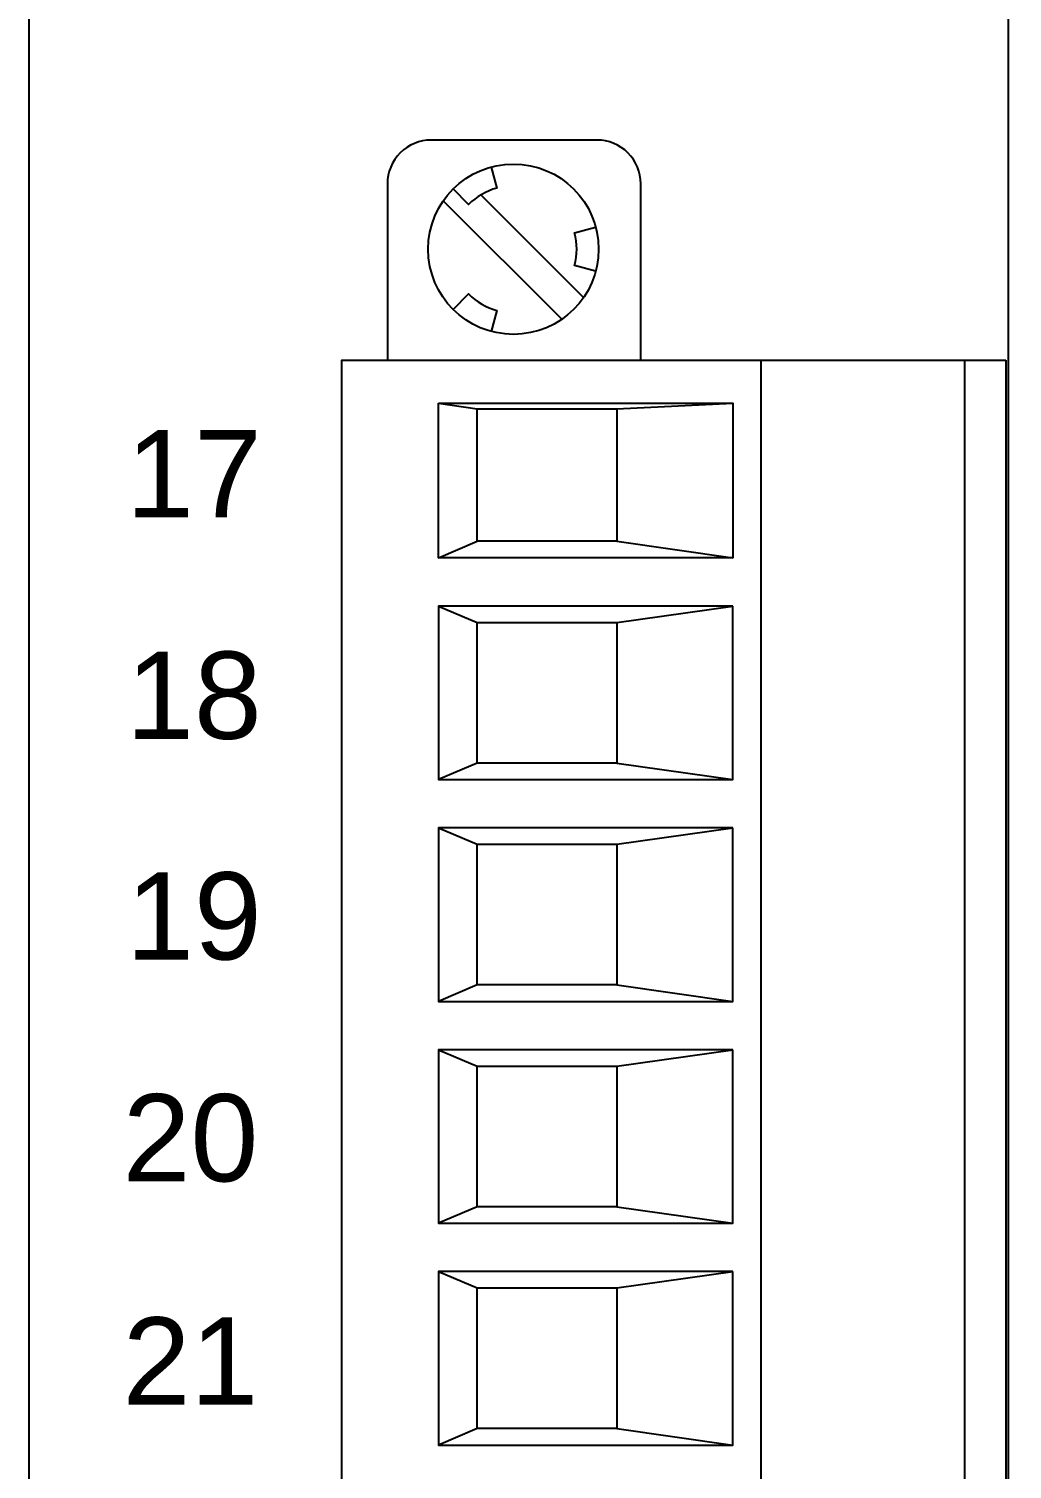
# Model space of a CAD drawing. Extents: x 1 to 47, y 1 to 35.
# Drawn here: x 37.605 to 38.491, y 11.054 to 12.353 of the extents above; entities that cross this region are included whole.
import ezdxf

# ---------------------------------------------------------------- set-up
doc = ezdxf.new("R2010")
doc.units = 0
doc.header["$MEASUREMENT"] = 0
for name, color, linetype in [('9_03__2__42_UNIVERSAL_BINA', 7, 'CONTINUOUS'), ('9_04__3__63_UNIVERSAL_BINA', 7, 'CONTINUOUS'), ('9_05__4__84_UNIVERSAL_BINA', 7, 'CONTINUOUS'), ('9_06__5__21_UNIVERSAL_BINA', 7, 'CONTINUOUS'), ('9_07__6__21_UNIVERSAL_BINA', 7, 'CONTINUOUS'), ('9_08__7__21_UNIVERSAL_BINA', 7, 'CONTINUOUS'), ('9_09__8__42_UNIVERSAL_BINA', 7, 'CONTINUOUS'), ('9_10__9__42_UNIVERSAL_BINA', 7, 'CONTINUOUS'), ('9_11__A__63_UNIVERSAL_BINA', 7, 'CONTINUOUS'), ('9_13__C__24_ELECTROMECHANI', 7, 'CONTINUOUS'), ('9_14__D__36_ELECTROMECHANI', 7, 'CONTINUOUS'), ('9_15__E__48_ELECTROMECHANI', 7, 'CONTINUOUS')]:
    doc.layers.add(name, color=color, linetype=linetype)
doc.styles.add('ARIAL', font='arial.ttf')

msp = doc.modelspace()

# ---------------------------------------------------------------- linework, layer by layer
at = {"layer": '9_03__2__42_UNIVERSAL_BINA'}
for points in [[(37.6045, 16.6987), (37.6045, 10.1436, 0.409111), (37.6819, 10.0649), (37.7739, 10.0633, -0.409111), (37.89, 9.9452), (37.89, 9.8325, 0.404026), (37.928, 9.7932), (38.33, 9.7791), (38.735, 9.7933, 0.404026), (38.773, 9.8326), (38.773, 9.9441, 0.409111), (38.6646, 10.0543), (38.5649, 10.056, -0.409111), (38.4875, 10.1348), (38.4875, 16.7075, -0.409111)], [(38.1559, 12.0539), (38.1559, 12.2129, 0.414214), (38.1166, 12.2523), (37.967, 12.2523, 0.414214), (37.9276, 12.2129), (37.9276, 12.0539)], [(38.0213, 12.228), (38.0264, 12.209, 0.131652), (38.0008, 12.1942), (37.9869, 12.2082)], [(38.1153, 12.134), (38.0963, 12.1391, 0.131652), (38.0963, 12.1687), (38.1153, 12.1737)], [(37.9869, 12.0996), (38.0008, 12.1135, 0.131652), (38.0264, 12.0987), (38.0213, 12.0797)]]:
    msp.add_lwpolyline(points, format="xyb", dxfattribs=at)
for points in [[(38.0848, 12.0907), (37.978, 12.1975)], [(38.0117, 12.2028), (38.1043, 12.1102)], [(38.2644, 10.4539), (38.2644, 12.0539)], [(38.4476, 12.0539), (38.4476, 10.4539)], [(37.9737, 12.0152), (38.0085, 12.01)], [(38.1345, 12.01), (38.2388, 12.0152)], [(37.9737, 11.8756), (38.0085, 11.8905)], [(38.1345, 11.8905), (38.2388, 11.8756)], [(37.9737, 11.8321), (38.0085, 11.8173)], [(38.1345, 11.8173), (38.2388, 11.8321)], [(38.0085, 11.6905), (37.9737, 11.6756)], [(38.1345, 11.6905), (38.2388, 11.6756)], [(37.9737, 11.6321), (38.0085, 11.6173)], [(38.1345, 11.6173), (38.2388, 11.6321)], [(38.0085, 11.4905), (37.9737, 11.4756)], [(38.1345, 11.4905), (38.2388, 11.4756)], [(37.9737, 11.4321), (38.0085, 11.4173)], [(38.1345, 11.4173), (38.2388, 11.4321)], [(38.0085, 11.2905), (37.9737, 11.2756)], [(38.1345, 11.2905), (38.2388, 11.2756)], [(37.9737, 11.2321), (38.0085, 11.2173)], [(38.1345, 11.2173), (38.2388, 11.2321)], [(38.0085, 11.0905), (37.9737, 11.0756)], [(38.1345, 11.0905), (38.2388, 11.0756)]]:
    msp.add_lwpolyline(points, dxfattribs=at)
for points in [[(38.4849, 12.0539), (38.4849, 10.4539), (37.8865, 10.4539), (37.8865, 12.0539)], [(37.9737, 12.0152), (38.2388, 12.0152), (38.2388, 11.8756), (37.9737, 11.8756)], [(38.0085, 12.01), (38.1345, 12.01), (38.1345, 11.8905), (38.0085, 11.8905)], [(38.2388, 11.8321), (37.9737, 11.8321), (37.9737, 11.6756), (38.2388, 11.6756)], [(38.0085, 11.8173), (38.1345, 11.8173), (38.1345, 11.6905), (38.0085, 11.6905)], [(38.2388, 11.6321), (37.9737, 11.6321), (37.9737, 11.4756), (38.2388, 11.4756)], [(38.0085, 11.6173), (38.1345, 11.6173), (38.1345, 11.4905), (38.0085, 11.4905)], [(38.2388, 11.4321), (37.9737, 11.4321), (37.9737, 11.2756), (38.2388, 11.2756)], [(38.0085, 11.4173), (38.1345, 11.4173), (38.1345, 11.2905), (38.0085, 11.2905)], [(38.2388, 11.2321), (37.9737, 11.2321), (37.9737, 11.0756), (38.2388, 11.0756)], [(38.0085, 11.2173), (38.1345, 11.2173), (38.1345, 11.0905), (38.0085, 11.0905)]]:
    msp.add_lwpolyline(points, close=True, dxfattribs=at)
msp.add_circle((38.0412, 12.1539), 0.0768, dxfattribs=at)
at = {"layer": '9_04__3__63_UNIVERSAL_BINA'}
for points in [[(37.6045, 16.6987), (37.6045, 10.1436, 0.409111), (37.6819, 10.0649), (37.7739, 10.0633, -0.409111), (37.89, 9.9452), (37.89, 9.8325, 0.404026), (37.928, 9.7932), (38.33, 9.7791), (38.735, 9.7933, 0.404026), (38.773, 9.8326), (38.773, 9.9441, 0.409111), (38.6646, 10.0543), (38.5649, 10.056, -0.409111), (38.4875, 10.1348), (38.4875, 16.7075, -0.409111)], [(38.1559, 12.0539), (38.1559, 12.2129, 0.414214), (38.1166, 12.2523), (37.967, 12.2523, 0.414214), (37.9276, 12.2129), (37.9276, 12.0539)], [(38.0213, 12.228), (38.0264, 12.209, 0.131652), (38.0008, 12.1942), (37.9869, 12.2082)], [(38.1153, 12.134), (38.0963, 12.1391, 0.131652), (38.0963, 12.1687), (38.1153, 12.1737)], [(37.9869, 12.0996), (38.0008, 12.1135, 0.131652), (38.0264, 12.0987), (38.0213, 12.0797)]]:
    msp.add_lwpolyline(points, format="xyb", dxfattribs=at)
for points in [[(38.0848, 12.0907), (37.978, 12.1975)], [(38.0117, 12.2028), (38.1043, 12.1102)], [(38.2644, 10.4539), (38.2644, 12.0539)], [(38.4476, 12.0539), (38.4476, 10.4539)], [(37.9737, 12.0152), (38.0085, 12.01)], [(38.1345, 12.01), (38.2388, 12.0152)], [(37.9737, 11.8756), (38.0085, 11.8905)], [(38.1345, 11.8905), (38.2388, 11.8756)], [(37.9737, 11.8321), (38.0085, 11.8173)], [(38.1345, 11.8173), (38.2388, 11.8321)], [(38.0085, 11.6905), (37.9737, 11.6756)], [(38.1345, 11.6905), (38.2388, 11.6756)], [(37.9737, 11.6321), (38.0085, 11.6173)], [(38.1345, 11.6173), (38.2388, 11.6321)], [(38.0085, 11.4905), (37.9737, 11.4756)], [(38.1345, 11.4905), (38.2388, 11.4756)], [(37.9737, 11.4321), (38.0085, 11.4173)], [(38.1345, 11.4173), (38.2388, 11.4321)], [(38.0085, 11.2905), (37.9737, 11.2756)], [(38.1345, 11.2905), (38.2388, 11.2756)], [(37.9737, 11.2321), (38.0085, 11.2173)], [(38.1345, 11.2173), (38.2388, 11.2321)], [(38.0085, 11.0905), (37.9737, 11.0756)], [(38.1345, 11.0905), (38.2388, 11.0756)]]:
    msp.add_lwpolyline(points, dxfattribs=at)
for points in [[(38.4849, 12.0539), (38.4849, 10.4539), (37.8865, 10.4539), (37.8865, 12.0539)], [(37.9737, 12.0152), (38.2388, 12.0152), (38.2388, 11.8756), (37.9737, 11.8756)], [(38.0085, 12.01), (38.1345, 12.01), (38.1345, 11.8905), (38.0085, 11.8905)], [(38.2388, 11.8321), (37.9737, 11.8321), (37.9737, 11.6756), (38.2388, 11.6756)], [(38.0085, 11.8173), (38.1345, 11.8173), (38.1345, 11.6905), (38.0085, 11.6905)], [(38.2388, 11.6321), (37.9737, 11.6321), (37.9737, 11.4756), (38.2388, 11.4756)], [(38.0085, 11.6173), (38.1345, 11.6173), (38.1345, 11.4905), (38.0085, 11.4905)], [(38.2388, 11.4321), (37.9737, 11.4321), (37.9737, 11.2756), (38.2388, 11.2756)], [(38.0085, 11.4173), (38.1345, 11.4173), (38.1345, 11.2905), (38.0085, 11.2905)], [(38.2388, 11.2321), (37.9737, 11.2321), (37.9737, 11.0756), (38.2388, 11.0756)], [(38.0085, 11.2173), (38.1345, 11.2173), (38.1345, 11.0905), (38.0085, 11.0905)]]:
    msp.add_lwpolyline(points, close=True, dxfattribs=at)
msp.add_circle((38.0412, 12.1539), 0.0768, dxfattribs=at)
at = {"layer": '9_05__4__84_UNIVERSAL_BINA'}
for points in [[(37.6045, 16.6987), (37.6045, 10.1436, 0.409111), (37.6819, 10.0649), (37.7739, 10.0633, -0.409111), (37.89, 9.9452), (37.89, 9.8325, 0.404026), (37.928, 9.7932), (38.33, 9.7791), (38.735, 9.7933, 0.404026), (38.773, 9.8326), (38.773, 9.9441, 0.409111), (38.6646, 10.0543), (38.5649, 10.056, -0.409111), (38.4875, 10.1348), (38.4875, 16.7075, -0.409111)], [(38.1559, 12.0539), (38.1559, 12.2129, 0.414214), (38.1166, 12.2523), (37.967, 12.2523, 0.414214), (37.9276, 12.2129), (37.9276, 12.0539)], [(38.0213, 12.228), (38.0264, 12.209, 0.131652), (38.0008, 12.1942), (37.9869, 12.2082)], [(38.1153, 12.134), (38.0963, 12.1391, 0.131652), (38.0963, 12.1687), (38.1153, 12.1737)], [(37.9869, 12.0996), (38.0008, 12.1135, 0.131652), (38.0264, 12.0987), (38.0213, 12.0797)]]:
    msp.add_lwpolyline(points, format="xyb", dxfattribs=at)
for points in [[(38.0848, 12.0907), (37.978, 12.1975)], [(38.0117, 12.2028), (38.1043, 12.1102)], [(38.2644, 10.4539), (38.2644, 12.0539)], [(38.4476, 12.0539), (38.4476, 10.4539)], [(37.9737, 12.0152), (38.0085, 12.01)], [(38.1345, 12.01), (38.2388, 12.0152)], [(37.9737, 11.8756), (38.0085, 11.8905)], [(38.1345, 11.8905), (38.2388, 11.8756)], [(37.9737, 11.8321), (38.0085, 11.8173)], [(38.1345, 11.8173), (38.2388, 11.8321)], [(38.0085, 11.6905), (37.9737, 11.6756)], [(38.1345, 11.6905), (38.2388, 11.6756)], [(37.9737, 11.6321), (38.0085, 11.6173)], [(38.1345, 11.6173), (38.2388, 11.6321)], [(38.0085, 11.4905), (37.9737, 11.4756)], [(38.1345, 11.4905), (38.2388, 11.4756)], [(37.9737, 11.4321), (38.0085, 11.4173)], [(38.1345, 11.4173), (38.2388, 11.4321)], [(38.0085, 11.2905), (37.9737, 11.2756)], [(38.1345, 11.2905), (38.2388, 11.2756)], [(37.9737, 11.2321), (38.0085, 11.2173)], [(38.1345, 11.2173), (38.2388, 11.2321)], [(38.0085, 11.0905), (37.9737, 11.0756)], [(38.1345, 11.0905), (38.2388, 11.0756)]]:
    msp.add_lwpolyline(points, dxfattribs=at)
for points in [[(38.4849, 12.0539), (38.4849, 10.4539), (37.8865, 10.4539), (37.8865, 12.0539)], [(37.9737, 12.0152), (38.2388, 12.0152), (38.2388, 11.8756), (37.9737, 11.8756)], [(38.0085, 12.01), (38.1345, 12.01), (38.1345, 11.8905), (38.0085, 11.8905)], [(38.2388, 11.8321), (37.9737, 11.8321), (37.9737, 11.6756), (38.2388, 11.6756)], [(38.0085, 11.8173), (38.1345, 11.8173), (38.1345, 11.6905), (38.0085, 11.6905)], [(38.2388, 11.6321), (37.9737, 11.6321), (37.9737, 11.4756), (38.2388, 11.4756)], [(38.0085, 11.6173), (38.1345, 11.6173), (38.1345, 11.4905), (38.0085, 11.4905)], [(38.2388, 11.4321), (37.9737, 11.4321), (37.9737, 11.2756), (38.2388, 11.2756)], [(38.0085, 11.4173), (38.1345, 11.4173), (38.1345, 11.2905), (38.0085, 11.2905)], [(38.2388, 11.2321), (37.9737, 11.2321), (37.9737, 11.0756), (38.2388, 11.0756)], [(38.0085, 11.2173), (38.1345, 11.2173), (38.1345, 11.0905), (38.0085, 11.0905)]]:
    msp.add_lwpolyline(points, close=True, dxfattribs=at)
msp.add_circle((38.0412, 12.1539), 0.0768, dxfattribs=at)
at = {"layer": '9_06__5__21_UNIVERSAL_BINA'}
for points in [[(37.6045, 16.6987), (37.6045, 10.1436, 0.409111), (37.6819, 10.0649), (37.7739, 10.0633, -0.409111), (37.89, 9.9452), (37.89, 9.8325, 0.404026), (37.928, 9.7932), (38.33, 9.7791), (38.735, 9.7933, 0.404026), (38.773, 9.8326), (38.773, 9.9441, 0.409111), (38.6646, 10.0543), (38.5649, 10.056, -0.409111), (38.4875, 10.1348), (38.4875, 16.7075, -0.409111)], [(38.1559, 12.0539), (38.1559, 12.2129, 0.414214), (38.1166, 12.2523), (37.967, 12.2523, 0.414214), (37.9276, 12.2129), (37.9276, 12.0539)], [(38.0213, 12.228), (38.0264, 12.209, 0.131652), (38.0008, 12.1942), (37.9869, 12.2082)], [(38.1153, 12.134), (38.0963, 12.1391, 0.131652), (38.0963, 12.1687), (38.1153, 12.1737)], [(37.9869, 12.0996), (38.0008, 12.1135, 0.131652), (38.0264, 12.0987), (38.0213, 12.0797)]]:
    msp.add_lwpolyline(points, format="xyb", dxfattribs=at)
for points in [[(38.0848, 12.0907), (37.978, 12.1975)], [(38.0117, 12.2028), (38.1043, 12.1102)], [(38.2644, 10.4539), (38.2644, 12.0539)], [(38.4476, 12.0539), (38.4476, 10.4539)], [(37.9737, 12.0152), (38.0085, 12.01)], [(38.1345, 12.01), (38.2388, 12.0152)], [(37.9737, 11.8756), (38.0085, 11.8905)], [(38.1345, 11.8905), (38.2388, 11.8756)], [(37.9737, 11.8321), (38.0085, 11.8173)], [(38.1345, 11.8173), (38.2388, 11.8321)], [(38.0085, 11.6905), (37.9737, 11.6756)], [(38.1345, 11.6905), (38.2388, 11.6756)], [(37.9737, 11.6321), (38.0085, 11.6173)], [(38.1345, 11.6173), (38.2388, 11.6321)], [(38.0085, 11.4905), (37.9737, 11.4756)], [(38.1345, 11.4905), (38.2388, 11.4756)], [(37.9737, 11.4321), (38.0085, 11.4173)], [(38.1345, 11.4173), (38.2388, 11.4321)], [(38.0085, 11.2905), (37.9737, 11.2756)], [(38.1345, 11.2905), (38.2388, 11.2756)], [(37.9737, 11.2321), (38.0085, 11.2173)], [(38.1345, 11.2173), (38.2388, 11.2321)], [(38.0085, 11.0905), (37.9737, 11.0756)], [(38.1345, 11.0905), (38.2388, 11.0756)]]:
    msp.add_lwpolyline(points, dxfattribs=at)
for points in [[(38.4849, 12.0539), (38.4849, 10.4539), (37.8865, 10.4539), (37.8865, 12.0539)], [(37.9737, 12.0152), (38.2388, 12.0152), (38.2388, 11.8756), (37.9737, 11.8756)], [(38.0085, 12.01), (38.1345, 12.01), (38.1345, 11.8905), (38.0085, 11.8905)], [(38.2388, 11.8321), (37.9737, 11.8321), (37.9737, 11.6756), (38.2388, 11.6756)], [(38.0085, 11.8173), (38.1345, 11.8173), (38.1345, 11.6905), (38.0085, 11.6905)], [(38.2388, 11.6321), (37.9737, 11.6321), (37.9737, 11.4756), (38.2388, 11.4756)], [(38.0085, 11.6173), (38.1345, 11.6173), (38.1345, 11.4905), (38.0085, 11.4905)], [(38.2388, 11.4321), (37.9737, 11.4321), (37.9737, 11.2756), (38.2388, 11.2756)], [(38.0085, 11.4173), (38.1345, 11.4173), (38.1345, 11.2905), (38.0085, 11.2905)], [(38.2388, 11.2321), (37.9737, 11.2321), (37.9737, 11.0756), (38.2388, 11.0756)], [(38.0085, 11.2173), (38.1345, 11.2173), (38.1345, 11.0905), (38.0085, 11.0905)]]:
    msp.add_lwpolyline(points, close=True, dxfattribs=at)
msp.add_circle((38.0412, 12.1539), 0.0768, dxfattribs=at)
at = {"layer": '9_07__6__21_UNIVERSAL_BINA'}
for points in [[(37.6045, 16.6987), (37.6045, 10.1436, 0.409111), (37.6819, 10.0649), (37.7739, 10.0633, -0.409111), (37.89, 9.9452), (37.89, 9.8325, 0.404026), (37.928, 9.7932), (38.33, 9.7791), (38.735, 9.7933, 0.404026), (38.773, 9.8326), (38.773, 9.9441, 0.409111), (38.6646, 10.0543), (38.5649, 10.056, -0.409111), (38.4875, 10.1348), (38.4875, 16.7075, -0.409111)], [(38.1559, 12.0539), (38.1559, 12.2129, 0.414214), (38.1166, 12.2523), (37.967, 12.2523, 0.414214), (37.9276, 12.2129), (37.9276, 12.0539)], [(38.0213, 12.228), (38.0264, 12.209, 0.131652), (38.0008, 12.1942), (37.9869, 12.2082)], [(38.1153, 12.134), (38.0963, 12.1391, 0.131652), (38.0963, 12.1687), (38.1153, 12.1737)], [(37.9869, 12.0996), (38.0008, 12.1135, 0.131652), (38.0264, 12.0987), (38.0213, 12.0797)]]:
    msp.add_lwpolyline(points, format="xyb", dxfattribs=at)
for points in [[(38.0848, 12.0907), (37.978, 12.1975)], [(38.0117, 12.2028), (38.1043, 12.1102)], [(38.2644, 10.4539), (38.2644, 12.0539)], [(38.4476, 12.0539), (38.4476, 10.4539)], [(37.9737, 12.0152), (38.0085, 12.01)], [(38.1345, 12.01), (38.2388, 12.0152)], [(37.9737, 11.8756), (38.0085, 11.8905)], [(38.1345, 11.8905), (38.2388, 11.8756)], [(37.9737, 11.8321), (38.0085, 11.8173)], [(38.1345, 11.8173), (38.2388, 11.8321)], [(38.0085, 11.6905), (37.9737, 11.6756)], [(38.1345, 11.6905), (38.2388, 11.6756)], [(37.9737, 11.6321), (38.0085, 11.6173)], [(38.1345, 11.6173), (38.2388, 11.6321)], [(38.0085, 11.4905), (37.9737, 11.4756)], [(38.1345, 11.4905), (38.2388, 11.4756)], [(37.9737, 11.4321), (38.0085, 11.4173)], [(38.1345, 11.4173), (38.2388, 11.4321)], [(38.0085, 11.2905), (37.9737, 11.2756)], [(38.1345, 11.2905), (38.2388, 11.2756)], [(37.9737, 11.2321), (38.0085, 11.2173)], [(38.1345, 11.2173), (38.2388, 11.2321)], [(38.0085, 11.0905), (37.9737, 11.0756)], [(38.1345, 11.0905), (38.2388, 11.0756)]]:
    msp.add_lwpolyline(points, dxfattribs=at)
for points in [[(38.4849, 12.0539), (38.4849, 10.4539), (37.8865, 10.4539), (37.8865, 12.0539)], [(37.9737, 12.0152), (38.2388, 12.0152), (38.2388, 11.8756), (37.9737, 11.8756)], [(38.0085, 12.01), (38.1345, 12.01), (38.1345, 11.8905), (38.0085, 11.8905)], [(38.2388, 11.8321), (37.9737, 11.8321), (37.9737, 11.6756), (38.2388, 11.6756)], [(38.0085, 11.8173), (38.1345, 11.8173), (38.1345, 11.6905), (38.0085, 11.6905)], [(38.2388, 11.6321), (37.9737, 11.6321), (37.9737, 11.4756), (38.2388, 11.4756)], [(38.0085, 11.6173), (38.1345, 11.6173), (38.1345, 11.4905), (38.0085, 11.4905)], [(38.2388, 11.4321), (37.9737, 11.4321), (37.9737, 11.2756), (38.2388, 11.2756)], [(38.0085, 11.4173), (38.1345, 11.4173), (38.1345, 11.2905), (38.0085, 11.2905)], [(38.2388, 11.2321), (37.9737, 11.2321), (37.9737, 11.0756), (38.2388, 11.0756)], [(38.0085, 11.2173), (38.1345, 11.2173), (38.1345, 11.0905), (38.0085, 11.0905)]]:
    msp.add_lwpolyline(points, close=True, dxfattribs=at)
msp.add_circle((38.0412, 12.1539), 0.0768, dxfattribs=at)
at = {"layer": '9_08__7__21_UNIVERSAL_BINA'}
for points in [[(37.6045, 16.6987), (37.6045, 10.1436, 0.409111), (37.6819, 10.0649), (37.7739, 10.0633, -0.409111), (37.89, 9.9452), (37.89, 9.8325, 0.404026), (37.928, 9.7932), (38.33, 9.7791), (38.735, 9.7933, 0.404026), (38.773, 9.8326), (38.773, 9.9441, 0.409111), (38.6646, 10.0543), (38.5649, 10.056, -0.409111), (38.4875, 10.1348), (38.4875, 16.7075, -0.409111)], [(38.1559, 12.0539), (38.1559, 12.2129, 0.414214), (38.1166, 12.2523), (37.967, 12.2523, 0.414214), (37.9276, 12.2129), (37.9276, 12.0539)], [(38.0213, 12.228), (38.0264, 12.209, 0.131652), (38.0008, 12.1942), (37.9869, 12.2082)], [(38.1153, 12.134), (38.0963, 12.1391, 0.131652), (38.0963, 12.1687), (38.1153, 12.1737)], [(37.9869, 12.0996), (38.0008, 12.1135, 0.131652), (38.0264, 12.0987), (38.0213, 12.0797)]]:
    msp.add_lwpolyline(points, format="xyb", dxfattribs=at)
for points in [[(38.0848, 12.0907), (37.978, 12.1975)], [(38.0117, 12.2028), (38.1043, 12.1102)], [(38.2644, 10.4539), (38.2644, 12.0539)], [(38.4476, 12.0539), (38.4476, 10.4539)], [(37.9737, 12.0152), (38.0085, 12.01)], [(38.1345, 12.01), (38.2388, 12.0152)], [(37.9737, 11.8756), (38.0085, 11.8905)], [(38.1345, 11.8905), (38.2388, 11.8756)], [(37.9737, 11.8321), (38.0085, 11.8173)], [(38.1345, 11.8173), (38.2388, 11.8321)], [(38.0085, 11.6905), (37.9737, 11.6756)], [(38.1345, 11.6905), (38.2388, 11.6756)], [(37.9737, 11.6321), (38.0085, 11.6173)], [(38.1345, 11.6173), (38.2388, 11.6321)], [(38.0085, 11.4905), (37.9737, 11.4756)], [(38.1345, 11.4905), (38.2388, 11.4756)], [(37.9737, 11.4321), (38.0085, 11.4173)], [(38.1345, 11.4173), (38.2388, 11.4321)], [(38.0085, 11.2905), (37.9737, 11.2756)], [(38.1345, 11.2905), (38.2388, 11.2756)], [(37.9737, 11.2321), (38.0085, 11.2173)], [(38.1345, 11.2173), (38.2388, 11.2321)], [(38.0085, 11.0905), (37.9737, 11.0756)], [(38.1345, 11.0905), (38.2388, 11.0756)]]:
    msp.add_lwpolyline(points, dxfattribs=at)
for points in [[(38.4849, 12.0539), (38.4849, 10.4539), (37.8865, 10.4539), (37.8865, 12.0539)], [(37.9737, 12.0152), (38.2388, 12.0152), (38.2388, 11.8756), (37.9737, 11.8756)], [(38.0085, 12.01), (38.1345, 12.01), (38.1345, 11.8905), (38.0085, 11.8905)], [(38.2388, 11.8321), (37.9737, 11.8321), (37.9737, 11.6756), (38.2388, 11.6756)], [(38.0085, 11.8173), (38.1345, 11.8173), (38.1345, 11.6905), (38.0085, 11.6905)], [(38.2388, 11.6321), (37.9737, 11.6321), (37.9737, 11.4756), (38.2388, 11.4756)], [(38.0085, 11.6173), (38.1345, 11.6173), (38.1345, 11.4905), (38.0085, 11.4905)], [(38.2388, 11.4321), (37.9737, 11.4321), (37.9737, 11.2756), (38.2388, 11.2756)], [(38.0085, 11.4173), (38.1345, 11.4173), (38.1345, 11.2905), (38.0085, 11.2905)], [(38.2388, 11.2321), (37.9737, 11.2321), (37.9737, 11.0756), (38.2388, 11.0756)], [(38.0085, 11.2173), (38.1345, 11.2173), (38.1345, 11.0905), (38.0085, 11.0905)]]:
    msp.add_lwpolyline(points, close=True, dxfattribs=at)
msp.add_circle((38.0412, 12.1539), 0.0768, dxfattribs=at)
at = {"layer": '9_09__8__42_UNIVERSAL_BINA'}
for points in [[(37.6045, 16.6987), (37.6045, 10.1436, 0.409111), (37.6819, 10.0649), (37.7739, 10.0633, -0.409111), (37.89, 9.9452), (37.89, 9.8325, 0.404026), (37.928, 9.7932), (38.33, 9.7791), (38.735, 9.7933, 0.404026), (38.773, 9.8326), (38.773, 9.9441, 0.409111), (38.6646, 10.0543), (38.5649, 10.056, -0.409111), (38.4875, 10.1348), (38.4875, 16.7075, -0.409111)], [(38.1559, 12.0539), (38.1559, 12.2129, 0.414214), (38.1166, 12.2523), (37.967, 12.2523, 0.414214), (37.9276, 12.2129), (37.9276, 12.0539)], [(38.0213, 12.228), (38.0264, 12.209, 0.131652), (38.0008, 12.1942), (37.9869, 12.2082)], [(38.1153, 12.134), (38.0963, 12.1391, 0.131652), (38.0963, 12.1687), (38.1153, 12.1737)], [(37.9869, 12.0996), (38.0008, 12.1135, 0.131652), (38.0264, 12.0987), (38.0213, 12.0797)]]:
    msp.add_lwpolyline(points, format="xyb", dxfattribs=at)
for points in [[(38.0848, 12.0907), (37.978, 12.1975)], [(38.0117, 12.2028), (38.1043, 12.1102)], [(38.2644, 10.4539), (38.2644, 12.0539)], [(38.4476, 12.0539), (38.4476, 10.4539)], [(37.9737, 12.0152), (38.0085, 12.01)], [(38.1345, 12.01), (38.2388, 12.0152)], [(37.9737, 11.8756), (38.0085, 11.8905)], [(38.1345, 11.8905), (38.2388, 11.8756)], [(37.9737, 11.8321), (38.0085, 11.8173)], [(38.1345, 11.8173), (38.2388, 11.8321)], [(38.0085, 11.6905), (37.9737, 11.6756)], [(38.1345, 11.6905), (38.2388, 11.6756)], [(37.9737, 11.6321), (38.0085, 11.6173)], [(38.1345, 11.6173), (38.2388, 11.6321)], [(38.0085, 11.4905), (37.9737, 11.4756)], [(38.1345, 11.4905), (38.2388, 11.4756)], [(37.9737, 11.4321), (38.0085, 11.4173)], [(38.1345, 11.4173), (38.2388, 11.4321)], [(38.0085, 11.2905), (37.9737, 11.2756)], [(38.1345, 11.2905), (38.2388, 11.2756)], [(37.9737, 11.2321), (38.0085, 11.2173)], [(38.1345, 11.2173), (38.2388, 11.2321)], [(38.0085, 11.0905), (37.9737, 11.0756)], [(38.1345, 11.0905), (38.2388, 11.0756)]]:
    msp.add_lwpolyline(points, dxfattribs=at)
for points in [[(38.4849, 12.0539), (38.4849, 10.4539), (37.8865, 10.4539), (37.8865, 12.0539)], [(37.9737, 12.0152), (38.2388, 12.0152), (38.2388, 11.8756), (37.9737, 11.8756)], [(38.0085, 12.01), (38.1345, 12.01), (38.1345, 11.8905), (38.0085, 11.8905)], [(38.2388, 11.8321), (37.9737, 11.8321), (37.9737, 11.6756), (38.2388, 11.6756)], [(38.0085, 11.8173), (38.1345, 11.8173), (38.1345, 11.6905), (38.0085, 11.6905)], [(38.2388, 11.6321), (37.9737, 11.6321), (37.9737, 11.4756), (38.2388, 11.4756)], [(38.0085, 11.6173), (38.1345, 11.6173), (38.1345, 11.4905), (38.0085, 11.4905)], [(38.2388, 11.4321), (37.9737, 11.4321), (37.9737, 11.2756), (38.2388, 11.2756)], [(38.0085, 11.4173), (38.1345, 11.4173), (38.1345, 11.2905), (38.0085, 11.2905)], [(38.2388, 11.2321), (37.9737, 11.2321), (37.9737, 11.0756), (38.2388, 11.0756)], [(38.0085, 11.2173), (38.1345, 11.2173), (38.1345, 11.0905), (38.0085, 11.0905)]]:
    msp.add_lwpolyline(points, close=True, dxfattribs=at)
msp.add_circle((38.0412, 12.1539), 0.0768, dxfattribs=at)
at = {"layer": '9_10__9__42_UNIVERSAL_BINA'}
for points in [[(37.6045, 16.6987), (37.6045, 10.1436, 0.409111), (37.6819, 10.0649), (37.7739, 10.0633, -0.409111), (37.89, 9.9452), (37.89, 9.8325, 0.404026), (37.928, 9.7932), (38.33, 9.7791), (38.735, 9.7933, 0.404026), (38.773, 9.8326), (38.773, 9.9441, 0.409111), (38.6646, 10.0543), (38.5649, 10.056, -0.409111), (38.4875, 10.1348), (38.4875, 16.7075, -0.409111)], [(38.1559, 12.0539), (38.1559, 12.2129, 0.414214), (38.1166, 12.2523), (37.967, 12.2523, 0.414214), (37.9276, 12.2129), (37.9276, 12.0539)], [(38.0213, 12.228), (38.0264, 12.209, 0.131652), (38.0008, 12.1942), (37.9869, 12.2082)], [(38.1153, 12.134), (38.0963, 12.1391, 0.131652), (38.0963, 12.1687), (38.1153, 12.1737)], [(37.9869, 12.0996), (38.0008, 12.1135, 0.131652), (38.0264, 12.0987), (38.0213, 12.0797)]]:
    msp.add_lwpolyline(points, format="xyb", dxfattribs=at)
for points in [[(38.0848, 12.0907), (37.978, 12.1975)], [(38.0117, 12.2028), (38.1043, 12.1102)], [(38.2644, 10.4539), (38.2644, 12.0539)], [(38.4476, 12.0539), (38.4476, 10.4539)], [(37.9737, 12.0152), (38.0085, 12.01)], [(38.1345, 12.01), (38.2388, 12.0152)], [(37.9737, 11.8756), (38.0085, 11.8905)], [(38.1345, 11.8905), (38.2388, 11.8756)], [(37.9737, 11.8321), (38.0085, 11.8173)], [(38.1345, 11.8173), (38.2388, 11.8321)], [(38.0085, 11.6905), (37.9737, 11.6756)], [(38.1345, 11.6905), (38.2388, 11.6756)], [(37.9737, 11.6321), (38.0085, 11.6173)], [(38.1345, 11.6173), (38.2388, 11.6321)], [(38.0085, 11.4905), (37.9737, 11.4756)], [(38.1345, 11.4905), (38.2388, 11.4756)], [(37.9737, 11.4321), (38.0085, 11.4173)], [(38.1345, 11.4173), (38.2388, 11.4321)], [(38.0085, 11.2905), (37.9737, 11.2756)], [(38.1345, 11.2905), (38.2388, 11.2756)], [(37.9737, 11.2321), (38.0085, 11.2173)], [(38.1345, 11.2173), (38.2388, 11.2321)], [(38.0085, 11.0905), (37.9737, 11.0756)], [(38.1345, 11.0905), (38.2388, 11.0756)]]:
    msp.add_lwpolyline(points, dxfattribs=at)
for points in [[(38.4849, 12.0539), (38.4849, 10.4539), (37.8865, 10.4539), (37.8865, 12.0539)], [(37.9737, 12.0152), (38.2388, 12.0152), (38.2388, 11.8756), (37.9737, 11.8756)], [(38.0085, 12.01), (38.1345, 12.01), (38.1345, 11.8905), (38.0085, 11.8905)], [(38.2388, 11.8321), (37.9737, 11.8321), (37.9737, 11.6756), (38.2388, 11.6756)], [(38.0085, 11.8173), (38.1345, 11.8173), (38.1345, 11.6905), (38.0085, 11.6905)], [(38.2388, 11.6321), (37.9737, 11.6321), (37.9737, 11.4756), (38.2388, 11.4756)], [(38.0085, 11.6173), (38.1345, 11.6173), (38.1345, 11.4905), (38.0085, 11.4905)], [(38.2388, 11.4321), (37.9737, 11.4321), (37.9737, 11.2756), (38.2388, 11.2756)], [(38.0085, 11.4173), (38.1345, 11.4173), (38.1345, 11.2905), (38.0085, 11.2905)], [(38.2388, 11.2321), (37.9737, 11.2321), (37.9737, 11.0756), (38.2388, 11.0756)], [(38.0085, 11.2173), (38.1345, 11.2173), (38.1345, 11.0905), (38.0085, 11.0905)]]:
    msp.add_lwpolyline(points, close=True, dxfattribs=at)
msp.add_circle((38.0412, 12.1539), 0.0768, dxfattribs=at)
at = {"layer": '9_11__A__63_UNIVERSAL_BINA'}
for points in [[(37.6045, 16.6987), (37.6045, 10.1436, 0.409111), (37.6819, 10.0649), (37.7739, 10.0633, -0.409111), (37.89, 9.9452), (37.89, 9.8325, 0.404026), (37.928, 9.7932), (38.33, 9.7791), (38.735, 9.7933, 0.404026), (38.773, 9.8326), (38.773, 9.9441, 0.409111), (38.6646, 10.0543), (38.5649, 10.056, -0.409111), (38.4875, 10.1348), (38.4875, 16.7075, -0.409111)], [(38.1559, 12.0539), (38.1559, 12.2129, 0.414214), (38.1166, 12.2523), (37.967, 12.2523, 0.414214), (37.9276, 12.2129), (37.9276, 12.0539)], [(38.0213, 12.228), (38.0264, 12.209, 0.131652), (38.0008, 12.1942), (37.9869, 12.2082)], [(38.1153, 12.134), (38.0963, 12.1391, 0.131652), (38.0963, 12.1687), (38.1153, 12.1737)], [(37.9869, 12.0996), (38.0008, 12.1135, 0.131652), (38.0264, 12.0987), (38.0213, 12.0797)]]:
    msp.add_lwpolyline(points, format="xyb", dxfattribs=at)
for points in [[(38.0848, 12.0907), (37.978, 12.1975)], [(38.0117, 12.2028), (38.1043, 12.1102)], [(38.2644, 10.4539), (38.2644, 12.0539)], [(38.4476, 12.0539), (38.4476, 10.4539)], [(37.9737, 12.0152), (38.0085, 12.01)], [(38.1345, 12.01), (38.2388, 12.0152)], [(37.9737, 11.8756), (38.0085, 11.8905)], [(38.1345, 11.8905), (38.2388, 11.8756)], [(37.9737, 11.8321), (38.0085, 11.8173)], [(38.1345, 11.8173), (38.2388, 11.8321)], [(38.0085, 11.6905), (37.9737, 11.6756)], [(38.1345, 11.6905), (38.2388, 11.6756)], [(37.9737, 11.6321), (38.0085, 11.6173)], [(38.1345, 11.6173), (38.2388, 11.6321)], [(38.0085, 11.4905), (37.9737, 11.4756)], [(38.1345, 11.4905), (38.2388, 11.4756)], [(37.9737, 11.4321), (38.0085, 11.4173)], [(38.1345, 11.4173), (38.2388, 11.4321)], [(38.0085, 11.2905), (37.9737, 11.2756)], [(38.1345, 11.2905), (38.2388, 11.2756)], [(37.9737, 11.2321), (38.0085, 11.2173)], [(38.1345, 11.2173), (38.2388, 11.2321)], [(38.0085, 11.0905), (37.9737, 11.0756)], [(38.1345, 11.0905), (38.2388, 11.0756)]]:
    msp.add_lwpolyline(points, dxfattribs=at)
for points in [[(38.4849, 12.0539), (38.4849, 10.4539), (37.8865, 10.4539), (37.8865, 12.0539)], [(37.9737, 12.0152), (38.2388, 12.0152), (38.2388, 11.8756), (37.9737, 11.8756)], [(38.0085, 12.01), (38.1345, 12.01), (38.1345, 11.8905), (38.0085, 11.8905)], [(38.2388, 11.8321), (37.9737, 11.8321), (37.9737, 11.6756), (38.2388, 11.6756)], [(38.0085, 11.8173), (38.1345, 11.8173), (38.1345, 11.6905), (38.0085, 11.6905)], [(38.2388, 11.6321), (37.9737, 11.6321), (37.9737, 11.4756), (38.2388, 11.4756)], [(38.0085, 11.6173), (38.1345, 11.6173), (38.1345, 11.4905), (38.0085, 11.4905)], [(38.2388, 11.4321), (37.9737, 11.4321), (37.9737, 11.2756), (38.2388, 11.2756)], [(38.0085, 11.4173), (38.1345, 11.4173), (38.1345, 11.2905), (38.0085, 11.2905)], [(38.2388, 11.2321), (37.9737, 11.2321), (37.9737, 11.0756), (38.2388, 11.0756)], [(38.0085, 11.2173), (38.1345, 11.2173), (38.1345, 11.0905), (38.0085, 11.0905)]]:
    msp.add_lwpolyline(points, close=True, dxfattribs=at)
msp.add_circle((38.0412, 12.1539), 0.0768, dxfattribs=at)
at = {"layer": '9_13__C__24_ELECTROMECHANI'}
for points in [[(37.6045, 16.6987), (37.6045, 10.1436, 0.409111), (37.6819, 10.0649), (37.7739, 10.0633, -0.409111), (37.89, 9.9452), (37.89, 9.8325, 0.404026), (37.928, 9.7932), (38.33, 9.7791), (38.735, 9.7933, 0.404026), (38.773, 9.8326), (38.773, 9.9441, 0.409111), (38.6646, 10.0543), (38.5649, 10.056, -0.409111), (38.4875, 10.1348), (38.4875, 16.7075, -0.409111)], [(38.1559, 12.0539), (38.1559, 12.2129, 0.414214), (38.1166, 12.2523), (37.967, 12.2523, 0.414214), (37.9276, 12.2129), (37.9276, 12.0539)], [(38.0213, 12.228), (38.0264, 12.209, 0.131652), (38.0008, 12.1942), (37.9869, 12.2082)], [(38.1153, 12.134), (38.0963, 12.1391, 0.131652), (38.0963, 12.1687), (38.1153, 12.1737)], [(37.9869, 12.0996), (38.0008, 12.1135, 0.131652), (38.0264, 12.0987), (38.0213, 12.0797)]]:
    msp.add_lwpolyline(points, format="xyb", dxfattribs=at)
for points in [[(38.0848, 12.0907), (37.978, 12.1975)], [(38.0117, 12.2028), (38.1043, 12.1102)], [(38.2644, 10.4539), (38.2644, 12.0539)], [(38.4476, 12.0539), (38.4476, 10.4539)], [(37.9737, 12.0152), (38.0085, 12.01)], [(38.1345, 12.01), (38.2388, 12.0152)], [(37.9737, 11.8756), (38.0085, 11.8905)], [(38.1345, 11.8905), (38.2388, 11.8756)], [(37.9737, 11.8321), (38.0085, 11.8173)], [(38.1345, 11.8173), (38.2388, 11.8321)], [(38.0085, 11.6905), (37.9737, 11.6756)], [(38.1345, 11.6905), (38.2388, 11.6756)], [(37.9737, 11.6321), (38.0085, 11.6173)], [(38.1345, 11.6173), (38.2388, 11.6321)], [(38.0085, 11.4905), (37.9737, 11.4756)], [(38.1345, 11.4905), (38.2388, 11.4756)], [(37.9737, 11.4321), (38.0085, 11.4173)], [(38.1345, 11.4173), (38.2388, 11.4321)], [(38.0085, 11.2905), (37.9737, 11.2756)], [(38.1345, 11.2905), (38.2388, 11.2756)], [(37.9737, 11.2321), (38.0085, 11.2173)], [(38.1345, 11.2173), (38.2388, 11.2321)], [(38.0085, 11.0905), (37.9737, 11.0756)], [(38.1345, 11.0905), (38.2388, 11.0756)]]:
    msp.add_lwpolyline(points, dxfattribs=at)
for points in [[(38.4849, 12.0539), (38.4849, 10.4539), (37.8865, 10.4539), (37.8865, 12.0539)], [(37.9737, 12.0152), (38.2388, 12.0152), (38.2388, 11.8756), (37.9737, 11.8756)], [(38.0085, 12.01), (38.1345, 12.01), (38.1345, 11.8905), (38.0085, 11.8905)], [(38.2388, 11.8321), (37.9737, 11.8321), (37.9737, 11.6756), (38.2388, 11.6756)], [(38.0085, 11.8173), (38.1345, 11.8173), (38.1345, 11.6905), (38.0085, 11.6905)], [(38.2388, 11.6321), (37.9737, 11.6321), (37.9737, 11.4756), (38.2388, 11.4756)], [(38.0085, 11.6173), (38.1345, 11.6173), (38.1345, 11.4905), (38.0085, 11.4905)], [(38.2388, 11.4321), (37.9737, 11.4321), (37.9737, 11.2756), (38.2388, 11.2756)], [(38.0085, 11.4173), (38.1345, 11.4173), (38.1345, 11.2905), (38.0085, 11.2905)], [(38.2388, 11.2321), (37.9737, 11.2321), (37.9737, 11.0756), (38.2388, 11.0756)], [(38.0085, 11.2173), (38.1345, 11.2173), (38.1345, 11.0905), (38.0085, 11.0905)]]:
    msp.add_lwpolyline(points, close=True, dxfattribs=at)
msp.add_circle((38.0412, 12.1539), 0.0768, dxfattribs=at)
at = {"layer": '9_14__D__36_ELECTROMECHANI'}
for points in [[(37.6045, 16.6987), (37.6045, 10.1436, 0.409111), (37.6819, 10.0649), (37.7739, 10.0633, -0.409111), (37.89, 9.9452), (37.89, 9.8325, 0.404026), (37.928, 9.7932), (38.33, 9.7791), (38.735, 9.7933, 0.404026), (38.773, 9.8326), (38.773, 9.9441, 0.409111), (38.6646, 10.0543), (38.5649, 10.056, -0.409111), (38.4875, 10.1348), (38.4875, 16.7075, -0.409111)], [(38.1559, 12.0539), (38.1559, 12.2129, 0.414214), (38.1166, 12.2523), (37.967, 12.2523, 0.414214), (37.9276, 12.2129), (37.9276, 12.0539)], [(38.0213, 12.228), (38.0264, 12.209, 0.131652), (38.0008, 12.1942), (37.9869, 12.2082)], [(38.1153, 12.134), (38.0963, 12.1391, 0.131652), (38.0963, 12.1687), (38.1153, 12.1737)], [(37.9869, 12.0996), (38.0008, 12.1135, 0.131652), (38.0264, 12.0987), (38.0213, 12.0797)]]:
    msp.add_lwpolyline(points, format="xyb", dxfattribs=at)
for points in [[(38.0848, 12.0907), (37.978, 12.1975)], [(38.0117, 12.2028), (38.1043, 12.1102)], [(38.2644, 10.4539), (38.2644, 12.0539)], [(38.4476, 12.0539), (38.4476, 10.4539)], [(37.9737, 12.0152), (38.0085, 12.01)], [(38.1345, 12.01), (38.2388, 12.0152)], [(37.9737, 11.8756), (38.0085, 11.8905)], [(38.1345, 11.8905), (38.2388, 11.8756)], [(37.9737, 11.8321), (38.0085, 11.8173)], [(38.1345, 11.8173), (38.2388, 11.8321)], [(38.0085, 11.6905), (37.9737, 11.6756)], [(38.1345, 11.6905), (38.2388, 11.6756)], [(37.9737, 11.6321), (38.0085, 11.6173)], [(38.1345, 11.6173), (38.2388, 11.6321)], [(38.0085, 11.4905), (37.9737, 11.4756)], [(38.1345, 11.4905), (38.2388, 11.4756)], [(37.9737, 11.4321), (38.0085, 11.4173)], [(38.1345, 11.4173), (38.2388, 11.4321)], [(38.0085, 11.2905), (37.9737, 11.2756)], [(38.1345, 11.2905), (38.2388, 11.2756)], [(37.9737, 11.2321), (38.0085, 11.2173)], [(38.1345, 11.2173), (38.2388, 11.2321)], [(38.0085, 11.0905), (37.9737, 11.0756)], [(38.1345, 11.0905), (38.2388, 11.0756)]]:
    msp.add_lwpolyline(points, dxfattribs=at)
for points in [[(38.4849, 12.0539), (38.4849, 10.4539), (37.8865, 10.4539), (37.8865, 12.0539)], [(37.9737, 12.0152), (38.2388, 12.0152), (38.2388, 11.8756), (37.9737, 11.8756)], [(38.0085, 12.01), (38.1345, 12.01), (38.1345, 11.8905), (38.0085, 11.8905)], [(38.2388, 11.8321), (37.9737, 11.8321), (37.9737, 11.6756), (38.2388, 11.6756)], [(38.0085, 11.8173), (38.1345, 11.8173), (38.1345, 11.6905), (38.0085, 11.6905)], [(38.2388, 11.6321), (37.9737, 11.6321), (37.9737, 11.4756), (38.2388, 11.4756)], [(38.0085, 11.6173), (38.1345, 11.6173), (38.1345, 11.4905), (38.0085, 11.4905)], [(38.2388, 11.4321), (37.9737, 11.4321), (37.9737, 11.2756), (38.2388, 11.2756)], [(38.0085, 11.4173), (38.1345, 11.4173), (38.1345, 11.2905), (38.0085, 11.2905)], [(38.2388, 11.2321), (37.9737, 11.2321), (37.9737, 11.0756), (38.2388, 11.0756)], [(38.0085, 11.2173), (38.1345, 11.2173), (38.1345, 11.0905), (38.0085, 11.0905)]]:
    msp.add_lwpolyline(points, close=True, dxfattribs=at)
msp.add_circle((38.0412, 12.1539), 0.0768, dxfattribs=at)
at = {"layer": '9_15__E__48_ELECTROMECHANI'}
for points in [[(37.6045, 16.6987), (37.6045, 10.1436, 0.409111), (37.6819, 10.0649), (37.7739, 10.0633, -0.409111), (37.89, 9.9452), (37.89, 9.8325, 0.404026), (37.928, 9.7932), (38.33, 9.7791), (38.735, 9.7933, 0.404026), (38.773, 9.8326), (38.773, 9.9441, 0.409111), (38.6646, 10.0543), (38.5649, 10.056, -0.409111), (38.4875, 10.1348), (38.4875, 16.7075, -0.409111)], [(38.1559, 12.0539), (38.1559, 12.2129, 0.414214), (38.1166, 12.2523), (37.967, 12.2523, 0.414214), (37.9276, 12.2129), (37.9276, 12.0539)], [(38.0213, 12.228), (38.0264, 12.209, 0.131652), (38.0008, 12.1942), (37.9869, 12.2082)], [(38.1153, 12.134), (38.0963, 12.1391, 0.131652), (38.0963, 12.1687), (38.1153, 12.1737)], [(37.9869, 12.0996), (38.0008, 12.1135, 0.131652), (38.0264, 12.0987), (38.0213, 12.0797)]]:
    msp.add_lwpolyline(points, format="xyb", dxfattribs=at)
for points in [[(38.0848, 12.0907), (37.978, 12.1975)], [(38.0117, 12.2028), (38.1043, 12.1102)], [(38.2644, 10.4539), (38.2644, 12.0539)], [(38.4476, 12.0539), (38.4476, 10.4539)], [(37.9737, 12.0152), (38.0085, 12.01)], [(38.1345, 12.01), (38.2388, 12.0152)], [(37.9737, 11.8756), (38.0085, 11.8905)], [(38.1345, 11.8905), (38.2388, 11.8756)], [(37.9737, 11.8321), (38.0085, 11.8173)], [(38.1345, 11.8173), (38.2388, 11.8321)], [(38.0085, 11.6905), (37.9737, 11.6756)], [(38.1345, 11.6905), (38.2388, 11.6756)], [(37.9737, 11.6321), (38.0085, 11.6173)], [(38.1345, 11.6173), (38.2388, 11.6321)], [(38.0085, 11.4905), (37.9737, 11.4756)], [(38.1345, 11.4905), (38.2388, 11.4756)], [(37.9737, 11.4321), (38.0085, 11.4173)], [(38.1345, 11.4173), (38.2388, 11.4321)], [(38.0085, 11.2905), (37.9737, 11.2756)], [(38.1345, 11.2905), (38.2388, 11.2756)], [(37.9737, 11.2321), (38.0085, 11.2173)], [(38.1345, 11.2173), (38.2388, 11.2321)], [(38.0085, 11.0905), (37.9737, 11.0756)], [(38.1345, 11.0905), (38.2388, 11.0756)]]:
    msp.add_lwpolyline(points, dxfattribs=at)
for points in [[(38.4849, 12.0539), (38.4849, 10.4539), (37.8865, 10.4539), (37.8865, 12.0539)], [(37.9737, 12.0152), (38.2388, 12.0152), (38.2388, 11.8756), (37.9737, 11.8756)], [(38.0085, 12.01), (38.1345, 12.01), (38.1345, 11.8905), (38.0085, 11.8905)], [(38.2388, 11.8321), (37.9737, 11.8321), (37.9737, 11.6756), (38.2388, 11.6756)], [(38.0085, 11.8173), (38.1345, 11.8173), (38.1345, 11.6905), (38.0085, 11.6905)], [(38.2388, 11.6321), (37.9737, 11.6321), (37.9737, 11.4756), (38.2388, 11.4756)], [(38.0085, 11.6173), (38.1345, 11.6173), (38.1345, 11.4905), (38.0085, 11.4905)], [(38.2388, 11.4321), (37.9737, 11.4321), (37.9737, 11.2756), (38.2388, 11.2756)], [(38.0085, 11.4173), (38.1345, 11.4173), (38.1345, 11.2905), (38.0085, 11.2905)], [(38.2388, 11.2321), (37.9737, 11.2321), (37.9737, 11.0756), (38.2388, 11.0756)], [(38.0085, 11.2173), (38.1345, 11.2173), (38.1345, 11.0905), (38.0085, 11.0905)]]:
    msp.add_lwpolyline(points, close=True, dxfattribs=at)
msp.add_circle((38.0412, 12.1539), 0.0768, dxfattribs=at)

# ---------------------------------------------------------------- texts
at = {"layer": '9_03__2__42_UNIVERSAL_BINA', "style": 'ARIAL'}
for s, p in [('17', (37.6922, 11.9121)), ('18', (37.6922, 11.7124)), ('19', (37.6922, 11.5134)), ('20', (37.6891, 11.3134)), ('21', (37.6891, 11.1121))]:
    msp.add_text(s, height=0.07867, dxfattribs=at).set_placement(p)
at = {"layer": '9_04__3__63_UNIVERSAL_BINA', "style": 'ARIAL'}
for s, p in [('17', (37.6922, 11.9121)), ('18', (37.6922, 11.7124)), ('19', (37.6922, 11.5134)), ('20', (37.6891, 11.3134)), ('21', (37.6891, 11.1121))]:
    msp.add_text(s, height=0.07867, dxfattribs=at).set_placement(p)
at = {"layer": '9_05__4__84_UNIVERSAL_BINA', "style": 'ARIAL'}
for s, p in [('17', (37.6922, 11.9121)), ('18', (37.6922, 11.7124)), ('19', (37.6922, 11.5134)), ('20', (37.6891, 11.3134)), ('21', (37.6891, 11.1121))]:
    msp.add_text(s, height=0.07867, dxfattribs=at).set_placement(p)
at = {"layer": '9_06__5__21_UNIVERSAL_BINA', "style": 'ARIAL'}
for s, p in [('17', (37.6922, 11.9121)), ('18', (37.6922, 11.7124)), ('19', (37.6922, 11.5134)), ('20', (37.6891, 11.3134)), ('21', (37.6891, 11.1121))]:
    msp.add_text(s, height=0.07867, dxfattribs=at).set_placement(p)
at = {"layer": '9_07__6__21_UNIVERSAL_BINA', "style": 'ARIAL'}
for s, p in [('17', (37.6922, 11.9121)), ('18', (37.6922, 11.7124)), ('19', (37.6922, 11.5134)), ('20', (37.6891, 11.3134)), ('21', (37.6891, 11.1121))]:
    msp.add_text(s, height=0.07867, dxfattribs=at).set_placement(p)
at = {"layer": '9_08__7__21_UNIVERSAL_BINA', "style": 'ARIAL'}
for s, p in [('17', (37.6922, 11.9121)), ('18', (37.6922, 11.7124)), ('19', (37.6922, 11.5134)), ('20', (37.6891, 11.3134)), ('21', (37.6891, 11.1121))]:
    msp.add_text(s, height=0.07867, dxfattribs=at).set_placement(p)
at = {"layer": '9_09__8__42_UNIVERSAL_BINA', "style": 'ARIAL'}
for s, p in [('17', (37.6922, 11.9121)), ('18', (37.6922, 11.7124)), ('19', (37.6922, 11.5134)), ('20', (37.6891, 11.3134)), ('21', (37.6891, 11.1121))]:
    msp.add_text(s, height=0.07867, dxfattribs=at).set_placement(p)
at = {"layer": '9_10__9__42_UNIVERSAL_BINA', "style": 'ARIAL'}
for s, p in [('17', (37.6922, 11.9121)), ('18', (37.6922, 11.7124)), ('19', (37.6922, 11.5134)), ('20', (37.6891, 11.3134)), ('21', (37.6891, 11.1121))]:
    msp.add_text(s, height=0.07867, dxfattribs=at).set_placement(p)
at = {"layer": '9_11__A__63_UNIVERSAL_BINA', "style": 'ARIAL'}
for s, p in [('17', (37.6922, 11.9121)), ('18', (37.6922, 11.7124)), ('19', (37.6922, 11.5134)), ('20', (37.6891, 11.3134)), ('21', (37.6891, 11.1121))]:
    msp.add_text(s, height=0.07867, dxfattribs=at).set_placement(p)
at = {"layer": '9_13__C__24_ELECTROMECHANI', "style": 'ARIAL'}
for s, p in [('17', (37.6922, 11.9121)), ('18', (37.6922, 11.7124)), ('19', (37.6922, 11.5134)), ('20', (37.6891, 11.3134)), ('21', (37.6891, 11.1121))]:
    msp.add_text(s, height=0.07867, dxfattribs=at).set_placement(p)
at = {"layer": '9_14__D__36_ELECTROMECHANI', "style": 'ARIAL'}
for s, p in [('17', (37.6922, 11.9121)), ('18', (37.6922, 11.7124)), ('19', (37.6922, 11.5134)), ('20', (37.6891, 11.3134)), ('21', (37.6891, 11.1121))]:
    msp.add_text(s, height=0.07867, dxfattribs=at).set_placement(p)
at = {"layer": '9_15__E__48_ELECTROMECHANI', "style": 'ARIAL'}
for s, p in [('17', (37.6922, 11.9121)), ('18', (37.6922, 11.7124)), ('19', (37.6922, 11.5134)), ('20', (37.6891, 11.3134)), ('21', (37.6891, 11.1121))]:
    msp.add_text(s, height=0.07867, dxfattribs=at).set_placement(p)

doc.saveas('drawing.dxf')
